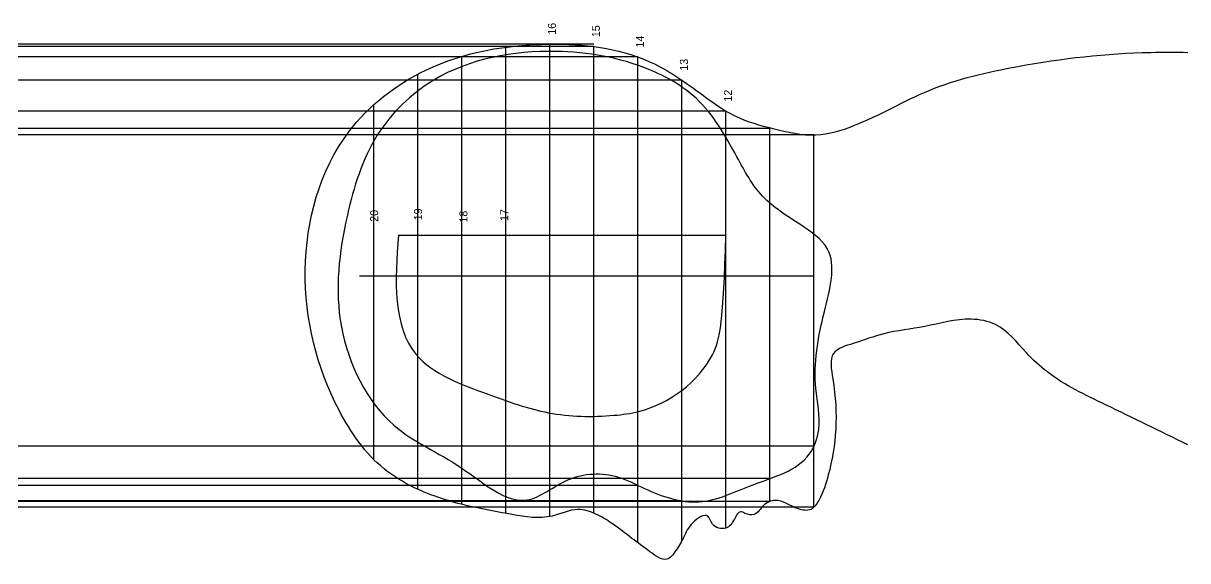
# Model space of a CAD drawing. Extents: x 461 to 4773, y -458 to 1730.
# Drawn here: x 1582 to 2164, y 908 to 1176 of the extents above; entities that cross this region are included whole.
import ezdxf

# ---------------------------------------------------------------- set-up
doc = ezdxf.new("R2010")
doc.units = 0
doc.header["$MEASUREMENT"] = 0
doc.layers.get('0').update_dxf_attribs({"linetype": 'CONTINUOUS'})

msp = doc.modelspace()

# ---------------------------------------------------------------- linework, layer by layer
at = {"color": 2, "linetype": 'Continuous'}
for p, q in [((1866.97, 1165.81), (1054.26, 1165.81)), ((1844.97, 929.87), (1844.97, 1165.81)), ((1976.97, 1120.47), (1189.14, 1120.47)), ((1976.97, 934.51), (1976.97, 1120.47)), ((1976.97, 965.03), (1186.94, 965.03)), ((1976.97, 934.51), (1186.94, 934.51))]:
    msp.add_line(p, q, dxfattribs=at)
at = {"color": 6, "linetype": 'Continuous'}
for p, q in [((1866.97, 1164.61), (1054.26, 1164.61)), ((1866.97, 931.59), (1866.97, 1164.61))]:
    msp.add_line(p, q, dxfattribs=at)
at = {"color": 1, "linetype": 'Continuous'}
for p, q in [((1822.97, 931.44), (1822.97, 1164.32)), ((1932.97, 1132.42), (1171.9, 1132.42)), ((1932.97, 924.14), (1932.97, 1132.42)), ((1769.34, 1070.49), (1932.97, 1070.49))]:
    msp.add_line(p, q, dxfattribs=at)
at = {"color": 4, "linetype": 'Continuous'}
for p, q in [((1888.97, 1159.43), (1057.07, 1159.43)), ((1888.97, 916.78), (1888.97, 1159.43)), ((1888.97, 945.47), (1054.96, 945.47))]:
    msp.add_line(p, q, dxfattribs=at)
at = {"linetype": 'Continuous'}
for p, q in [((1800.97, 935.97), (1800.97, 1159.72)), ((1189.95, 1123.87), (1954.34, 1123.87)), ((1954.97, 937.39), (1954.97, 1124.05)), ((1749.83, 1050.11), (1976.34, 1050.11)), ((1954.97, 948.83), (1164.94, 948.83)), ((1954.97, 937.39), (1164.94, 937.39))]:
    msp.add_line(p, q, dxfattribs=at)
at = {"color": 5, "linetype": 'Continuous'}
for p, q in [((1910.97, 1147.84), (1162.93, 1147.84)), ((1778.97, 943.49), (1778.97, 1150.84)), ((1910.97, 917.86), (1910.97, 1147.84)), ((1910.97, 937.72), (1054.89, 937.72))]:
    msp.add_line(p, q, dxfattribs=at)
at = {"color": 3, "linetype": 'Continuous'}
msp.add_line((1756.97, 958.34), (1756.97, 1135.59), dxfattribs=at)
at = {"color": 5, "linetype": 'Continuous'}
for points in [[(2163.81, 965.74), (2122.71, 985.74), (2093.65, 1002.09), (2083.2, 1011.63), (2067.77, 1025.72), (2055.51, 1028.44), (2032.35, 1024.81), (2011.92, 1021.17), (1996.65, 1016.34), (1986.74, 1011.34), (1986.44, 998.59), (1984.15, 950.64), (1979.39, 937.94), (1975.4, 933.42), (1969.22, 933.7), (1957.42, 937.91), (1952.08, 935.66), (1947.02, 930.89), (1942.53, 931.45), (1940.28, 932.29), (1937.19, 928.64), (1932.98, 924.14), (1926.24, 926.11), (1923.99, 930.04), (1916.52, 926.91), (1911.78, 919.47), (1907.98, 912.9), (1903.39, 908.55), (1894.99, 912.29), (1886, 918.99), (1875.98, 926.42), (1868.01, 931.12), (1858.99, 933.41), (1846.12, 930.12), (1826.08, 930.89), (1787.09, 940.19), (1762.16, 953.65), (1739.61, 982.95), (1722.68, 1052.91), (1744.41, 1121.98), (1782.95, 1152.84), (1844.98, 1165.81), (1894.03, 1157.4), (1918.17, 1142.76), (1937.8, 1129.8), (1956.48, 1123.67), (1977.98, 1120.51), (1996.9, 1125.14), (2034.54, 1142.72), (2078.94, 1154.7), (2145.44, 1161.74), (2163.81, 1161.74)], [(1938.47, 1109.55), (1951.33, 1089.86), (1970.34, 1075.59), (1983.64, 1063.71), (1982.21, 1032.33), (1977.94, 993.82), (1979.36, 973.37), (1974.61, 961.01), (1946.58, 945.79), (1919.5, 937.24), (1892.29, 943.89), (1879.11, 949.6), (1853.96, 948.17), (1833.68, 938.19), (1800.97, 954.04), (1766.98, 975.51), (1740.76, 1024.66), (1743.75, 1080.45), (1758.68, 1120.31), (1786.89, 1147.87), (1847.96, 1162.16), (1894.43, 1153.19), (1918.25, 1138.62), (1938.47, 1109.55)]]:
    msp.add_spline(points, degree=3, dxfattribs=at)
msp.add_open_spline([(1769.34, 1070.49), (1767.31, 1047.8), (1766.08, 1008.2), (1811.53, 991.95), (1844.14, 980), (1870.48, 979.39), (1900.61, 983.35), (1927.56, 1003.19), (1931.72, 1027.09), (1932.97, 1070.49)], degree=3, knots=[0, 0, 0, 0, 14.931518, 25.55552, 33.427789, 41.619967, 44.769089, 56.330756, 62.971164, 62.971164, 62.971164, 62.971164], dxfattribs=at)

# ---------------------------------------------------------------- texts
at = {"color": 2, "linetype": 'Continuous', "insert": (1843.99, 1170.52), "char_height": 4, "width": 30.2842, "attachment_point": 1, "rotation": 90}
msp.add_mtext('16', dxfattribs=at)
at = {"color": 6, "linetype": 'Continuous', "insert": (1865.99, 1169.32), "char_height": 4, "width": 30.2842, "attachment_point": 1, "rotation": 90}
msp.add_mtext('15', dxfattribs=at)
at = {"color": 4, "linetype": 'Continuous', "insert": (1887.99, 1164.14), "char_height": 4, "width": 30.2842, "attachment_point": 1, "rotation": 90}
msp.add_mtext('14', dxfattribs=at)
at = {"color": 5, "linetype": 'Continuous', "char_height": 4, "width": 30.2842, "attachment_point": 1, "rotation": 90}
for s, insert in [('13', (1909.99, 1152.55)), ('19', (1777.07, 1077.83))]:
    msp.add_mtext(s, dxfattribs=dict(at, insert=insert))
at = {"color": 1, "linetype": 'Continuous', "char_height": 4, "width": 30.2842, "attachment_point": 1, "rotation": 90}
for s, insert in [('12', (1931.99, 1137.13)), ('17', (1820.17, 1077.45))]:
    msp.add_mtext(s, dxfattribs=dict(at, insert=insert))
at = {"color": 3, "linetype": 'Continuous', "insert": (1755.14, 1077.07), "char_height": 4, "width": 30.2842, "attachment_point": 1, "rotation": 90}
msp.add_mtext('20', dxfattribs=at)
at = {"linetype": 'Continuous', "insert": (1799.76, 1076.7), "char_height": 4, "width": 30.2842, "attachment_point": 1, "rotation": 90}
msp.add_mtext('18', dxfattribs=at)

doc.saveas('drawing.dxf')
